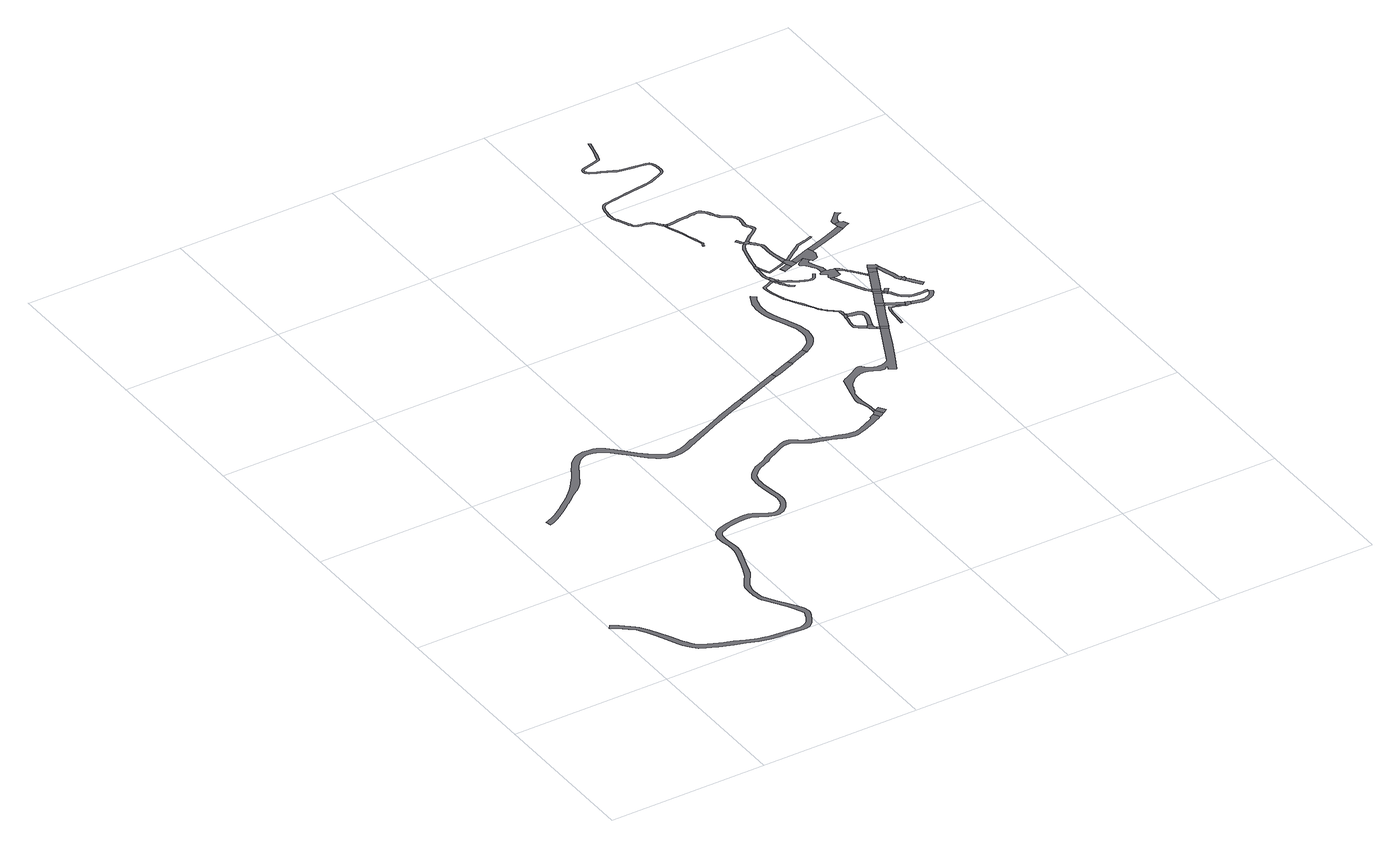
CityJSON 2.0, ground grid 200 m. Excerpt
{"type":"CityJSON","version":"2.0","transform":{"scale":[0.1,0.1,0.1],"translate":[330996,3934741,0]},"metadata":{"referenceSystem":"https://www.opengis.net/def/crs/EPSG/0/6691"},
"CityObjects":{
"road1":{"type":"Road","attributes":{"function":"2","RoadStructureAttribute.sectionType":"1"},"geometry":[{"type":"MultiSurface","lod":"1","boundaries":[[[0,1,2,3,4,5,6,7,8,9,10,11,12,13,14,15,16,17,18,19,20,21,22,23,24,25,26,27,28,29,30,31,32,33,34,35,36,37,38,39,40,41,42,43,44,45,46,47,48,49,50,51,52,53,54,55,56,57,58,59,60,61,62,63,64,65,66,67,68,69,70,71,72,73,74,75,76,77,78,79,80,81,82,83,84,85,86,87,88,89,90,91,92,93,94,95,96,97,98,99,100,101,102,103,104,105,106,107,108,109,110,111,112,113,114,115,116,117,118,119,120,121,122,123,124,125,126,127,128,129,130,131,132,133,134,135,136,137,138,139,140,141,142,143,144,145,146,147,148,149,150,151,152,153,154,155,156,157,158,159,160,161,162,163,164,165,166,167,168,169,170,171,172,173,174,175,176,177,178,179,180,181,182,183,184,185,186,187,188,189,190,191,192,193,194,195,196,197,198,199,200,201,202,203,204,205,206,207,208,209,210,211,212,213,214,215,216,217,218,219,220,221,222,223,224,225,226,227,228,229,230,231,232,233,234,235,236,237,238,239,240,241,242,243,244,245,246,247,248,249,250,251,252,253,254,255,256,257,258,259,260,261,262,263,264,265,266,267,268,269,270,271,272,273,274,275,276,277,278,279,280,281,282,283,284,285,286,287,288,289,290,291,292,293,294,295,296,297,298,299,300,301,302,303,304,305,306,307,308,309,310,311,312,313,314,315,316,317,318,319,320,321]]]}]},
"road2":{"type":"Road","geometry":[{"type":"MultiSurface","lod":"1","boundaries":[[[322,323,324,325,326,327,328,329,330,331,332,333,334,335,336,337,338,339,340,341,342,343,344,345,346,347,348,349,350,351,352,353,354,355,356,357,358,359,360,361,362,363,364,365,366,367,368,369,370,371,372,373,374,375,376,377,378,379,380,381,382,383,384,385,386,387,388,389,390,391,392,393,394,395,396,397,398,399,400,401,402,403,404,405,406,407,408,409,410,411,412,413,414,415,416,417,418,419,420,421,422,423,424,425,426,427,428,429,430,431,432,433,434]]]}]},
"road3":{"type":"Road","attributes":{"RoadStructureAttribute.sectionType":"7"},"geometry":[{"type":"MultiSurface","lod":"1","boundaries":[[[435,436,377,376,437,438]]]}]},
"road4":{"type":"Road","attributes":{"RoadStructureAttribute.sectionType":"1"},"geometry":[{"type":"MultiSurface","lod":"1","boundaries":[[[439,440,441,442,443,444,445,446,447,448,449,435,438]]]}]},
"road5":{"type":"Road","geometry":[{"type":"MultiSurface","lod":"1","boundaries":[[[450,0,321,451,452,453,454]]]}]},
"road6":{"type":"Road","attributes":{"function":"2","RoadStructureAttribute.sectionType":"1"},"geometry":[{"type":"MultiSurface","lod":"1","boundaries":[[[452,455,456,457,458,453]]]}]},
"road7":{"type":"Road","geometry":[{"type":"MultiSurface","lod":"1","boundaries":[[[459,444,443,460,461,462]]]}]},
"road8":{"type":"Road","attributes":{"RoadStructureAttribute.sectionType":"1"},"geometry":[{"type":"MultiSurface","lod":"1","boundaries":[[[463,464,465,466,467,468,469,470,471,472,473,474,475,476,477,478,479,480,481,482,483,484,485,486,487,488,489,490,491,492,493,494,495,496,497,498,499,500,454,453,501,502,503,504,505,506,507,508,509,510,511,512,513,514,515,516,517,518,519,520,521,522,523,524,525,526,527,528,529,530,531,532,533,534,535,536,537,538,539]]]}]},
"road9":{"type":"Road","attributes":{"RoadStructureAttribute.sectionType":"1"},"geometry":[{"type":"MultiSurface","lod":"1","boundaries":[[[540,541,542,543,544,545,546,547,548,549,550,551,552,553,554,555,556,557,558,559,560,561,562,563,564,565,566,567,568,569,570,571,572,573,574,575,576,577,578,579,580,581,582,583,584,585,586,587,588,589,590,591,592,459,462]]]}]},
"road10":{"type":"Road","attributes":{"RoadStructureAttribute.sectionType":"1"},"geometry":[{"type":"MultiSurface","lod":"1","boundaries":[[[593,594,595,596,597,598,599,600,601,602,603,604,605,606,607,608,609,610,611,612,613,614,615,616,617,618,619,620,621,622,623,624,625,626,627,628,629,630,631,632,633,634,635,636,637,638,639,640,641,642,643,644,645,646,647,648,649,650,651,652,653,654,655,656,657,658,659,660,661,662,663,664,665,666,667,668,669,670,671,672,652,673]]]}]},
"road11":{"type":"Road","attributes":{"RoadStructureAttribute.sectionType":"1"},"geometry":[{"type":"MultiSurface","lod":"1","boundaries":[[[674,675,676,677,678,679,680,681,682,683,684,685,686,687,688,689,690,691,692,693,694,695,696,697,698,699,700,701]]]}]},
"road12":{"type":"Road","geometry":[{"type":"MultiSurface","lod":"1","boundaries":[[[622,702,687,686,703,704,705,706,623]]]}]},
"road13":{"type":"Road","geometry":[{"type":"MultiSurface","lod":"1","boundaries":[[[707,708,709,710,711,712,713,714,715,716,717,718,719,720,674,701]]]}]},
"road14":{"type":"Road","attributes":{"RoadStructureAttribute.sectionType":"1"},"geometry":[{"type":"MultiSurface","lod":"1","boundaries":[[[721,722,723,724,725,726,727,728,729,730,731,732,733,734,735,736,737,738,739,740,741,742,743,744]]]}]},
"road15":{"type":"Road","geometry":[{"type":"MultiSurface","lod":"1","boundaries":[[[745,744,743,746,747,748,749,750,751,752]]]}]},
"road16":{"type":"Road","attributes":{"RoadStructureAttribute.sectionType":"1"},"geometry":[{"type":"MultiSurface","lod":"1","boundaries":[[[753,710,709,539]]]}]},
"road17":{"type":"Road","geometry":[{"type":"MultiSurface","lod":"1","boundaries":[[[754,755,756,757,758,759]]]}]},
"road18":{"type":"Road","attributes":{"RoadStructureAttribute.sectionType":"1"},"geometry":[{"type":"MultiSurface","lod":"1","boundaries":[[[760,761,762,763,764,765,766,767,768,769,770,771,772,773,774,706,705,775,776,777,778,779,780,781,782,783,784,785,786,787,788,789,717,716]]]}]},
"road19":{"type":"Road","geometry":[{"type":"MultiSurface","lod":"1","boundaries":[[[538,790,753,539]]]}]},
"road20":{"type":"Road","attributes":{"RoadStructureAttribute.sectionType":"1"},"geometry":[{"type":"MultiSurface","lod":"1","boundaries":[[[791,792,793,794,795,796,797,798,799,800,801,802,803,804,754,805,806,807,808,809,810,811,812,813,814,815,816,817,755,754,759]]]}]},
"road21":{"type":"Road","geometry":[{"type":"MultiSurface","lod":"1","boundaries":[[[652,672,818,819,820,821,822,823,824,825,826,827,828,829,830,831,832,833,834,835,836,837,838,839,840,841,842,843,844,845,846,847,848,849,850,851,852,853,854,855,856,857,858,859,860,861,862,863,864,865,798,797,866,673]]]}]},
"road22":{"type":"Road","attributes":{"RoadStructureAttribute.sectionType":"1"},"geometry":[{"type":"MultiSurface","lod":"1","boundaries":[[[867,868,869,870,871,872,873,874,875,876,877,878,879,880,881,882,883,884,885,757,756,886,887,888,889,890,891,892,893,894,895,896,897,898,899]]]}]},
"road23":{"type":"Road","attributes":{"RoadStructureAttribute.sectionType":"1"},"geometry":[{"type":"MultiSurface","lod":"1","boundaries":[[[900,901,902,903]]]}]},
"road24":{"type":"Road","attributes":{"RoadStructureAttribute.sectionType":"1"},"geometry":[{"type":"MultiSurface","lod":"1","boundaries":[[[904,905,906,907,900,903]]]}]},
"road25":{"type":"Road","geometry":[{"type":"MultiSurface","lod":"1","boundaries":[[[908,909,910,911,912,913,914,915]]]}]},
"road26":{"type":"Road","attributes":{"RoadStructureAttribute.sectionType":"1"},"geometry":[{"type":"MultiSurface","lod":"1","boundaries":[[[916,917,918,919,920,921,922,923,924,925,926,927,928,929,930,931,932,933,934,935,936,937,938,939,940,941,942,943,944,945,946,947,948,949,950,951,952,953,954,955,956,957,958,959,960,961,962,963,749,748,964,965,966,967,968,969,970,971,972,973,974,975,976,977,978,979,980,981,982,983,984,985,986,987,988,989,990,991,992,993,994,995,996,997,998,999,1000,1001,1002,1003,1004,1005,1006,1007,1008,1009,1010,1011,1012,1013,1014,1015]]]}]},
"road27":{"type":"Road","attributes":{"RoadStructureAttribute.sectionType":"1"},"geometry":[{"type":"MultiSurface","lod":"1","boundaries":[[[1016,1017,1018,1019,1020,1021,1022,1023,1024,1025,1026,1027,1028,1029,1030,1031,1032,1033,1034,1035,1036,1037,1038,1039,1040,1041,1042,1043,1044,1045,1046,1047,1048,1049,1050,1051,1052,1053,1054,1055,1056,1057,1058,1059,1060,1061,1062,1063,1064,1065,1066,1067,1068,1069,1070,1071,1072,1073,1074,1075,1076,1077,1078,1079,1080,1081,1082,1083,1084,1085,1086,1087,1088,1089,1090,1091,1092,1093,1094,1095,1096,1097,1098,1099,1100,1101,1102,1103,1104,1105,1106,1107,1108,1109,1110,1111,1112,1113,1114,1115,1116,1117,1118,1119,1120,1121,1122,1123,1124,1125,1126,1127,1128,1129,1130,1131,1132,1133,1134,1135,1136,1137,1138,1139,1140,1141,1142,1143,1144,1145,1146,1147,1148,1149,1150,1151,1152,1153,1154,1155,1156,1157,1158,1159,1160,1161,1162,1163,1164,1165,1166,1167,1168,1169,1170,1171,1172,745,752]]]}]},
"road28":{"type":"Road","geometry":[{"type":"MultiSurface","lod":"1","boundaries":[[[1173,1174,1175,1015,1014,1176,1177,908,915,1178,867,899]]]}]},
"road29":{"type":"Road","attributes":{"function":"2","RoadStructureAttribute.sectionType":"1"},"geometry":[{"type":"MultiSurface","lod":"1","boundaries":[[[1179,1180,1181,1182,753,790,1183,1179,1184,1185,1186,1187,1188,1189,1190,1191,1192]]]}]},
"road30":{"type":"Road","attributes":{"RoadStructureAttribute.sectionType":"1"},"geometry":[{"type":"MultiSurface","lod":"1","boundaries":[[[1174,1193,1194,1195,1196,1197,1198,1199,1200,1201,1202,1203,1204,1205,1206,1207,1208,1209,1210,1211,1212,1213,1214,1215,1216,1217,1218,1219,1220,1221,1222,1223,1175]]]}]},
"road31":{"type":"Road","geometry":[{"type":"MultiSurface","lod":"1","boundaries":[[[1224,1225,1226,1227,1209,1208,811,810,1228,906,905,1229]]]}]},
"road32":{"type":"Road","geometry":[{"type":"MultiSurface","lod":"1","boundaries":[[[1230,1231,1180,1179,1192]]]}]},
"road33":{"type":"Road","attributes":{"RoadStructureAttribute.sectionType":"1"},"geometry":[{"type":"MultiSurface","lod":"1","boundaries":[[[1187,1232,1233,1234,1235,1236,1237,1238,1239,1240,1241,1242,1243,1244,1245,1246,1247,1248,1249,1250,1251,1252,1253,1254,1255,1256]]]}]},
"road34":{"type":"Road","attributes":{"RoadStructureAttribute.sectionType":"1"},"geometry":[{"type":"MultiSurface","lod":"1","boundaries":[[[1257,1258,1259,1260,1261,1262,1263,1264,1265,1266,1267,1268,1269,1270,1271,1272,1273,1274,1275,1276,1277,1278,1279,1280,1281,1282,1283,1284,1285,1286,1287,1288,1289]]]}]},
"road35":{"type":"Road","attributes":{"function":"2","RoadStructureAttribute.sectionType":"7"},"geometry":[{"type":"MultiSurface","lod":"1","boundaries":[[[1290,1291,1231,1230,1292,1293,1294,1295,1296]]]}]},
"road36":{"type":"Road","attributes":{"RoadStructureAttribute.sectionType":"1"},"geometry":[{"type":"MultiSurface","lod":"1","boundaries":[[[1297,1298,1299,1300,1301,1302,1303,1304,1305,1306,1307,1308,1309,1310,1311,1312,1313,1314,1315,1316,1317,1318,1319,1320,1321,1322,1323,1324,1325]]]}]},
"road37":{"type":"Road","geometry":[{"type":"MultiSurface","lod":"1","boundaries":[[[1275,1326,1327,1328,1329,1330,1331,1332,1333,1334,1335,1336,1337,1338,1339,1340,1341,1342,1343,1344,1345,1346,1309,1308,1347,1348,1349,1350,1351,1352,1353,1354,1355,1356,1357,1358,1359,1360,1361,1362,1276]]]}]},
"road38":{"type":"Road","geometry":[{"type":"MultiSurface","lod":"1","boundaries":[[[1363,1364,1365,1289,1288,1366,1367,1368,1369,1370,1371,1372,1373,1374,1375,1376,1377,1378,1379,1380,1381,1382,1383,1384,1385,1224,1229]]]}]},
"road39":{"type":"Road","geometry":[{"type":"MultiSurface","lod":"1","boundaries":[[[1295,1386,1387,1388,1296]]]}]},
"road40":{"type":"Road","geometry":[{"type":"MultiSurface","lod":"1","boundaries":[[[1389,1388,1387,1390]]]}]},
"road41":{"type":"Road","attributes":{"RoadStructureAttribute.sectionType":"1"},"geometry":[{"type":"MultiSurface","lod":"1","boundaries":[[[1391,1325,1324,1389,1390]]]}]},
"road42":{"type":"Road","attributes":{"RoadStructureAttribute.sectionType":"1"},"geometry":[{"type":"MultiSurface","lod":"1","boundaries":[[[1386,1295,1392,1393]]]}]},
"road43":{"type":"Road","geometry":[{"type":"MultiSurface","lod":"1","boundaries":[[[1256,1394,1395,1396,1397,1398,1399,1188,1187]]]}]},
"road44":{"type":"Road","geometry":[{"type":"MultiSurface","lod":"1","boundaries":[[[1392,1400,1401,1402,1403,1393]]]}]},
"road45":{"type":"Road","attributes":{"RoadStructureAttribute.sectionType":"1"},"geometry":[{"type":"MultiSurface","lod":"1","boundaries":[[[1226,1404,1405,1406,1407,1408,1409,1410,1411,1412,1413,1414,1415,1416,1417,1418,1419,1420,1421,1422,1423,1424,1425,1426,1427,1428,1429,1227]]]}]},
"road46":{"type":"Road","geometry":[{"type":"MultiSurface","lod":"1","boundaries":[[[1430,1431,1393,1403]]]}]},
"road47":{"type":"Road","attributes":{"RoadStructureAttribute.sectionType":"1"},"geometry":[{"type":"MultiSurface","lod":"1","boundaries":[[[1356,1432,1433,1434,1435,1436,1437,1438,1439,1440,1441,1442,1443,1444,1445,1446,1447,1448,1449,1450,1451,1452,1453,1454,1455,1456,1457,1458,1459,1357]]]}]},
"road48":{"type":"Road","attributes":{"function":"2","RoadStructureAttribute.sectionType":"7"},"geometry":[{"type":"MultiSurface","lod":"1","boundaries":[[[1460,1461,1325,1391,1462,1463,1464,1465]]]}]},
"road49":{"type":"Road","attributes":{"RoadStructureAttribute.sectionType":"1"},"geometry":[{"type":"MultiSurface","lod":"1","boundaries":[[[1401,1466,1467,1468,1469,1470,1471,1472,1473,1474,1475,1476,1477,1478,1479,1480,1481,1482,1483,1484,1485,1486,1487,1397,1396,1488,1489,1490,1491,1492,1482,1493,1494,1495,1496,1497,1498,1499,1500,1501,1502,1503,1504,1505,1506,1507,1508,1509,1510,1402]]]}]},
"road50":{"type":"Road","attributes":{"RoadStructureAttribute.sectionType":"1"},"geometry":[{"type":"MultiSurface","lod":"1","boundaries":[[[1511,1512,1513,1460,1465,1514,1515,1516,1517,1518,1519,1520,1521,1522,1523,1524,1525,1526,1515]]]}]},
"road51":{"type":"Road","geometry":[{"type":"MultiSurface","lod":"1","boundaries":[[[1526,1527,1528,1529,1511,1515]]]}]},
"road52":{"type":"Road","geometry":[{"type":"MultiSurface","lod":"1","boundaries":[[[1520,1530,1531,1532,1533,1521]]]}]},
"road53":{"type":"Road","attributes":{"RoadStructureAttribute.sectionType":"1"},"geometry":[{"type":"MultiSurface","lod":"1","boundaries":[[[1534,1535,1381,1380,1536,1537,1538,1539]]]}]},
"road54":{"type":"Road","attributes":{"RoadStructureAttribute.sectionType":"1"},"geometry":[{"type":"MultiSurface","lod":"1","boundaries":[[[1540,1541,1542,1543,1544,1545,1546,1532,1531]]]}]},
"road55":{"type":"Road","geometry":[{"type":"MultiSurface","lod":"1","boundaries":[[[1547,1548,1549,1550,1539,1538,1551,1552,1553]]]}]},
"road56":{"type":"Road","attributes":{"RoadStructureAttribute.sectionType":"1"},"geometry":[{"type":"MultiSurface","lod":"1","boundaries":[[[1554,1555,1556,1549,1548,1557,1558,1559,1560,1561,1562,1563]]]}]}
},
"vertices":[
[4722,3127,0],[4658,3092,0],[4657,3079,0],[4655,3072,0],[4649,3068,0],[4640,3061,0],[4555,3023,0],[4453,2974,0],[4432,2963,0],[4416,2960,0],[4398,2957,0],[4378,2955,0],[4353,2955,0],[4293,2959,0],[4262,2962,0],[4247,2966,0],[4223,2975,0],[4178,2992,0],[4149,3002,0],[4102,3016,0],[4044,3037,0],[3895,3086,0],[3777,3129,0],[3743,3155,0],[3705,3185,0],[3687,3196,0],[3663,3208,0],[3641,3214,0],[3621,3216,0],[3600,3213,0],[3540,3192,0],[3469,3159,0],[3440,3147,0],[3438,3146,0],[3375,3118,0],[3296,3083,0],[3262,3063,0],[3215,3029,0],[3196,3018,0],[3178,3011,0],[3142,2996,0],[3099,2982,0],[3067,2964,0],[3035,2941,0],[3006,2919,0],[2980,2894,0],[2955,2866,0],[2941,2848,0],[2929,2826,0],[2921,2808,0],[2913,2777,0],[2907,2752,0],[2903,2727,0],[2901,2708,0],[2901,2685,0],[2900,2660,0],[2901,2638,0],[2912,2546,0],[2931,2399,0],[2937,2359,0],[2939,2340,0],[2940,2321,0],[2939,2304,0],[2938,2284,0],[2933,2263,0],[2927,2239,0],[2919,2221,0],[2901,2190,0],[2882,2166,0],[2866,2149,0],[2835,2124,0],[2808,2111,0],[2778,2106,0],[2760,2107,0],[2706,2125,0],[2627,2167,0],[2607,2178,0],[2551,2211,0],[2502,2229,0],[2442,2235,0],[2329,2227,0],[2206,2208,0],[2091,2170,0],[2060,2157,0],[2024,2134,0],[1985,2086,0],[1972,2059,0],[1959,2011,0],[1966,1921,0],[1983,1833,0],[1985,1815,0],[1990,1774,0],[1984,1705,0],[1965,1627,0],[1922,1496,0],[1901,1434,0],[1880,1379,0],[1870,1357,0],[1855,1323,0],[1845,1295,0],[1812,1228,0],[1773,1170,0],[1717,1086,0],[1696,1038,0],[1692,979,0],[1692,932,0],[1693,895,0],[1693,864,0],[1699,831,0],[1708,783,0],[1725,737,0],[1754,692,0],[1804,614,0],[1880,495,0],[1904,458,0],[1927,406,0],[1966,325,0],[1987,271,0],[1979,243,0],[1973,227,0],[1951,181,0],[1920,124,0],[1905,108,0],[1881,90,0],[1865,80,0],[1853,73,0],[1826,62,0],[1806,58,0],[1676,67,0],[1592,75,0],[1505,81,0],[1420,91,0],[1375,99,0],[1364,102,0],[1284,124,0],[1205,152,0],[1198,155,0],[1157,170,0],[1028,223,0],[888,275,0],[882,277,0],[875,279,0],[752,330,0],[672,377,0],[630,417,0],[599,459,0],[578,488,0],[562,515,0],[551,534,0],[481,681,0],[417,806,0],[360,913,0],[319,976,0],[290,1018,0],[258,1049,0],[255,1053,0],[218,1085,0],[118,1166,0],[39,1222,0],[35,1224,0],[1,1176,0],[70,1130,0],[172,1048,0],[206,1017,0],[240,984,0],[264,948,0],[302,887,0],[354,783,0],[416,658,0],[484,510,0],[508,460,0],[535,413,0],[576,366,0],[624,317,0],[699,277,0],[813,223,0],[826,217,0],[995,157,0],[1123,118,0],[1126,117,0],[1263,72,0],[1349,46,0],[1408,32,0],[1496,24,0],[1589,19,0],[1673,10,0],[1807,2,0],[1855,4,0],[1879,9,0],[1892,16,0],[1913,29,0],[1936,47,0],[1951,65,0],[1976,102,0],[1988,121,0],[2021,180,0],[2045,230,0],[2051,248,0],[2054,283,0],[2039,352,0],[1988,435,0],[1988,436,0],[1955,485,0],[1930,521,0],[1842,647,0],[1833,661,0],[1833,662,0],[1788,737,0],[1761,793,0],[1748,865,0],[1748,866,0],[1742,932,0],[1745,975,0],[1767,1026,0],[1775,1059,0],[1822,1135,0],[1865,1192,0],[1900,1250,0],[1918,1292,0],[1929,1327,0],[1936,1357,0],[1959,1418,0],[2001,1536,0],[2047,1672,0],[2051,1754,0],[2049,1780,0],[2044,1841,0],[2034,1910,0],[2031,1977,0],[2035,2016,0],[2045,2046,0],[2062,2072,0],[2086,2089,0],[2115,2102,0],[2153,2118,0],[2189,2131,0],[2210,2138,0],[2333,2160,0],[2436,2166,0],[2498,2158,0],[2575,2123,0],[2626,2096,0],[2673,2072,0],[2740,2047,0],[2762,2043,0],[2801,2043,0],[2845,2056,0],[2861,2064,0],[2881,2078,0],[2928,2127,0],[2950,2156,0],[2973,2194,0],[2984,2220,0],[2992,2250,0],[2997,2275,0],[2999,2300,0],[3000,2321,0],[2999,2345,0],[2996,2368,0],[2990,2407,0],[2971,2553,0],[2961,2643,0],[2960,2661,0],[2961,2684,0],[2961,2705,0],[2963,2720,0],[2966,2741,0],[2971,2762,0],[2978,2788,0],[2983,2801,0],[2991,2815,0],[3001,2827,0],[3023,2852,0],[3045,2874,0],[3071,2893,0],[3099,2913,0],[3123,2927,0],[3162,2940,0],[3200,2956,0],[3222,2964,0],[3248,2978,0],[3295,3013,0],[3324,3030,0],[3399,3063,0],[3432,3082,0],[3507,3121,0],[3544,3136,0],[3567,3143,0],[3590,3145,0],[3621,3146,0],[3641,3143,0],[3662,3137,0],[3682,3128,0],[3703,3117,0],[3726,3102,0],[3760,3077,0],[3788,3056,0],[3816,3039,0],[3845,3026,0],[3878,3015,0],[3932,3000,0],[3982,2987,0],[4034,2971,0],[4069,2960,0],[4094,2952,0],[4128,2940,0],[4185,2916,0],[4225,2901,0],[4257,2890,0],[4279,2885,0],[4302,2882,0],[4325,2882,0],[4363,2884,0],[4401,2892,0],[4442,2905,0],[4485,2921,0],[4535,2939,0],[4582,2958,0],[4633,2981,0],[4684,3006,0],[4727,3029,0],[4763,3048,0],
[545,3232,0],[603,3252,0],[662,3285,0],[720,3318,0],[787,3362,0],[862,3418,0],[920,3464,0],[938,3479,0],[1004,3531,0],[1067,3582,0],[1136,3631,0],[1144,3636,0],[1170,3654,0],[1205,3689,0],[1247,3736,0],[1282,3786,0],[1321,3854,0],[1369,3938,0],[1401,3990,0],[1430,4034,0],[1468,4078,0],[1495,4106,0],[1533,4136,0],[1568,4155,0],[1602,4164,0],[1641,4165,0],[1695,4160,0],[1732,4149,0],[1773,4131,0],[1832,4087,0],[1896,4027,0],[1955,3965,0],[2027,3896,0],[2104,3815,0],[2160,3755,0],[2227,3694,0],[2277,3663,0],[2350,3635,0],[2423,3621,0],[2459,3618,0],[2536,3626,0],[2584,3641,0],[2640,3663,0],[2645,3665,0],[2690,3689,0],[2700,3694,0],[2760,3719,0],[2864,3768,0],[2987,3825,0],[3114,3881,0],[3255,3942,0],[3419,4011,0],[3562,4067,0],[3653,4107,0],[3662,4110,0],[3639,4170,0],[3539,4132,0],[3391,4072,0],[3364,4060,0],[3265,4017,0],[3229,4001,0],[3088,3940,0],[2960,3884,0],[2915,3864,0],[2817,3820,0],[2796,3813,0],[2772,3806,0],[2743,3796,0],[2685,3768,0],[2646,3750,0],[2621,3739,0],[2566,3719,0],[2532,3711,0],[2484,3703,0],[2443,3697,0],[2390,3701,0],[2352,3711,0],[2313,3733,0],[2269,3761,0],[2197,3823,0],[2110,3906,0],[2010,4012,0],[1926,4097,0],[1858,4164,0],[1817,4194,0],[1777,4215,0],[1738,4227,0],[1705,4235,0],[1661,4240,0],[1614,4239,0],[1558,4228,0],[1521,4219,0],[1489,4203,0],[1458,4185,0],[1424,4157,0],[1397,4129,0],[1361,4077,0],[1317,4012,0],[1275,3944,0],[1233,3879,0],[1176,3802,0],[1125,3740,0],[1078,3686,0],[992,3605,0],[964,3582,0],[898,3530,0],[823,3470,0],[817,3465,0],[749,3416,0],[686,3373,0],[630,3342,0],[576,3319,0],[527,3299,0],
[4193,4393,0],[3650,4174,0],[3670,4114,0],[4217,4332,0],
[4278,4348,0],[4367,4385,0],[4387,4394,0],[4501,4441,0],[4507,4444,0],[4479,4505,0],[4459,4497,0],[4361,4458,0],[4334,4447,0],[4276,4423,0],[4254,4414,0],
[4750,3148,0],[4777,3055,0],[4833,3089,0],[4779,3177,0],[4750,3178,0],
[4834,3090,0],[4881,3119,0],[4892,3128,0],[4841,3208,0],
[4737,4614,0],[4711,4531,0],[4758,4551,0],[4765,4554,0],
[5675,4468,0],[5569,4248,0],[5419,3945,0],[5411,3929,0],[5408,3927,0],[5400,3921,0],[5380,3909,0],[5361,3902,0],[5324,3894,0],[5282,3894,0],[5250,3895,0],[5228,3899,0],[5208,3907,0],[5173,3930,0],[5136,3964,0],[5109,3986,0],[5094,3996,0],[5077,4001,0],[5062,3999,0],[5028,3980,0],[4946,3935,0],[4875,3894,0],[4822,3868,0],[4807,3863,0],[4800,3858,0],[4795,3850,0],[4792,3833,0],[4773,3766,0],[4739,3627,0],[4718,3540,0],[4710,3508,0],[4701,3453,0],[4700,3433,0],[4702,3407,0],[4712,3381,0],[4737,3323,0],[4749,3286,0],[4751,3267,0],[4777,3270,0],[4767,3346,0],[4761,3428,0],[4761,3506,0],[4762,3537,0],[4763,3547,0],[4764,3562,0],[4769,3579,0],[4781,3602,0],[4793,3625,0],[4809,3664,0],[4819,3687,0],[4825,3711,0],[4837,3734,0],[4853,3755,0],[4880,3781,0],[4922,3821,0],[4974,3850,0],[5023,3867,0],[5075,3873,0],[5125,3865,0],[5174,3841,0],[5211,3829,0],[5255,3810,0],[5291,3805,0],[5301,3804,0],[5310,3804,0],[5320,3809,0],[5329,3822,0],[5341,3829,0],[5354,3834,0],[5363,3832,0],[5338,3783,0],[5420,3736,0],[5507,3908,0],[5657,4204,0],[5720,4336,0],[5780,4460,0],[5692,4502,0],
[4797,4571,0],[4844,4602,0],[4891,4642,0],[4932,4692,0],[4942,4708,0],[4963,4742,0],[4976,4781,0],[4986,4837,0],[4993,4884,0],[4993,4903,0],[4994,4917,0],[4985,4959,0],[4971,5017,0],[4936,5112,0],[4912,5170,0],[4904,5187,0],[4857,5300,0],[4827,5386,0],[4808,5463,0],[4805,5493,0],[4806,5506,0],[4806,5532,0],[4811,5590,0],[4823,5656,0],[4848,5717,0],[4872,5757,0],[4872,5758,0],[4816,5802,0],[4813,5799,0],[4770,5717,0],[4747,5656,0],[4739,5616,0],[4735,5575,0],[4733,5558,0],[4735,5505,0],[4739,5453,0],[4753,5383,0],[4767,5339,0],[4783,5294,0],[4812,5225,0],[4847,5143,0],[4870,5087,0],[4905,4989,0],[4914,4922,0],[4916,4906,0],[4918,4886,0],[4915,4846,0],[4905,4806,0],[4889,4764,0],[4872,4729,0],[4843,4691,0],[4800,4657,0],[4763,4628,0],
[5109,5908,0],[5061,5886,0],[5042,5877,0],[5030,5872,0],[5028,5869,0],[5026,5864,0],[5026,5857,0],[5026,5847,0],[5029,5808,0],[5030,5807,0],[5033,5786,0],[5046,5717,0],[5076,5621,0],[5098,5557,0],[5111,5535,0],[5135,5495,0],[5172,5429,0],[5219,5355,0],[5258,5289,0],[5297,5229,0],[5317,5187,0],[5336,5160,0],[5351,5145,0],[5386,5109,0],[5439,5063,0],[5480,5017,0],[5480,4998,0],[5485,4973,0],[5484,4952,0],[5484,4945,0],[5514,4945,0],[5516,4975,0],[5516,4992,0],[5514,5011,0],[5509,5026,0],[5500,5036,0],[5448,5077,0],[5394,5127,0],[5355,5163,0],[5345,5177,0],[5326,5204,0],[5304,5239,0],[5271,5298,0],[5229,5373,0],[5187,5442,0],[5147,5505,0],[5122,5549,0],[5111,5574,0],[5110,5578,0],[5093,5626,0],[5091,5631,0],[5063,5726,0],[5056,5771,0],[5051,5808,0],[5048,5837,0],[5049,5844,0],[5050,5847,0],[5058,5852,0],[5122,5879,0],[5186,5908,0],[5197,5878,0],[5213,5848,0],[5219,5836,0],[5224,5828,0],[5240,5803,0],[5242,5800,0],[5257,5780,0],[5265,5770,0],[5273,5757,0],[5281,5745,0],[5306,5722,0],[5337,5703,0],[5352,5719,0],[5324,5739,0],[5298,5758,0],[5274,5794,0],[5263,5817,0],[5243,5846,0],[5221,5883,0],[5209,5916,0],[5174,5939,0],
[5596,4624,0],[5523,4673,0],[5491,4697,0],[5483,4706,0],[5477,4713,0],[5474,4717,0],[5472,4721,0],[5472,4723,0],[5477,4756,0],[5483,4788,0],[5488,4815,0],[5494,4843,0],[5503,4881,0],[5478,4884,0],[5474,4862,0],[5468,4819,0],[5463,4792,0],[5457,4759,0],[5450,4709,0],[5449,4700,0],[5450,4693,0],[5451,4689,0],[5452,4685,0],[5457,4678,0],[5463,4671,0],[5474,4662,0],[5500,4640,0],[5568,4588,0],
[5485,4930,0],[5504,4883,0],[5506,4885,0],[5514,4887,0],[5526,4942,0],
[5592,4569,0],[5644,4529,0],[5657,4521,0],[5670,4554,0],[5662,4561,0],[5656,4571,0],[5654,4583,0],[5653,4593,0],[5656,4603,0],[5659,4613,0],[5612,4628,0],[5610,4626,0],[5605,4624,0],[5601,4623,0],
[4771,7408,0],[4807,7323,0],[4844,7223,0],[4863,7155,0],[4891,7073,0],[4915,6996,0],[4922,6963,0],[4921,6957,0],[4910,6934,0],[4905,6914,0],[4905,6907,0],[4920,6907,0],[4920,6912,0],[4925,6929,0],[4936,6953,0],[4937,6964,0],[4930,6999,0],[4905,7078,0],[4877,7160,0],[4859,7227,0],[4821,7329,0],[4785,7413,0],[4770,7469,0],[4755,7465,0],
[4750,7483,0],[4774,7466,0],[4777,7464,0],[4791,7460,0],[4796,7493,0],[4789,7493,0],[4777,7494,0],[4766,7503,0],
[5708,4536,0],
[5179,6216,0],[5198,6223,0],[5184,6263,0],[5158,6269,0],[5152,6242,0],[5150,6219,0],
[5660,4619,0],[5689,4694,0],[5708,4748,0],[5718,4784,0],[5721,4805,0],[5721,4810,0],[5722,4826,0],[5720,4845,0],[5717,4862,0],[5712,4874,0],[5706,4885,0],[5696,4894,0],[5676,4905,0],[5658,4913,0],[5564,4934,0],[5524,4886,0],[5567,4877,0],[5641,4861,0],[5651,4856,0],[5661,4850,0],[5669,4842,0],[5674,4832,0],[5676,4821,0],[5676,4809,0],[5674,4796,0],[5674,4793,0],[5665,4761,0],[5647,4711,0],[5617,4639,0],[5613,4631,0],
[5796,4494,0],
[5146,6173,0],[5143,6125,0],[5141,6099,0],[5142,6053,0],[5143,6036,0],[5154,5994,0],[5161,5973,0],[5198,5986,0],[5190,6001,0],[5185,6011,0],[5176,6030,0],[5173,6040,0],[5171,6099,0],[5176,6171,0],[5226,6102,0],[5239,6080,0],[5252,6077,0],[5337,6095,0],[5391,6114,0],[5487,6148,0],[5483,6168,0],[5387,6134,0],[5332,6114,0],[5252,6097,0],[5244,6111,0],[5242,6113,0],[5203,6210,0],
[5206,5925,0],[5203,5935,0],[5227,5887,0],[5235,5875,0],[5242,5865,0],[5248,5859,0],[5258,5851,0],[5297,5832,0],[5320,5820,0],[5355,5798,0],[5388,5774,0],[5432,5750,0],[5466,5733,0],[5475,5729,0],[5488,5724,0],[5520,5714,0],[5550,5708,0],[5575,5707,0],[5591,5708,0],[5605,5715,0],[5617,5723,0],[5632,5744,0],[5657,5786,0],[5635,5799,0],[5611,5758,0],[5599,5742,0],[5592,5737,0],[5584,5733,0],[5575,5732,0],[5554,5733,0],[5526,5738,0],[5497,5747,0],[5477,5756,0],[5469,5760,0],[5444,5772,0],[5402,5795,0],[5369,5819,0],[5333,5842,0],[5309,5854,0],[5272,5873,0],[5264,5878,0],[5261,5882,0],[5255,5889,0],[5250,5897,0],[5249,5902,0],[5247,5908,0],[5226,5940,0],[5220,5949,0],[5170,5948,0],
[5304,6700,0],[5290,6691,0],[5284,6686,0],[5279,6682,0],[5264,6663,0],[5246,6628,0],[5236,6605,0],[5232,6590,0],[5217,6533,0],[5211,6508,0],[5197,6457,0],[5185,6404,0],[5184,6398,0],[5177,6360,0],[5175,6349,0],[5175,6344,0],[5176,6333,0],[5172,6318,0],[5162,6288,0],[5185,6273,0],[5193,6306,0],[5197,6328,0],[5204,6356,0],[5213,6392,0],[5214,6396,0],[5220,6423,0],[5226,6449,0],[5248,6530,0],[5264,6595,0],[5273,6615,0],[5290,6647,0],[5300,6662,0],[5327,6685,0],
[5383,6075,0],[5381,6074,0],[5403,6008,0],[5407,6009,0],
[5413,6012,0],[5515,6049,0],[5491,6115,0],[5398,6081,0],
[5329,6731,0],[5303,6756,0],[5276,6806,0],[5265,6801,0],[5252,6795,0],[5273,6749,0],[5278,6738,0],[5306,6711,0],
[5412,6751,0],[5456,6785,0],[5490,6808,0],[5529,6834,0],[5557,6862,0],[5574,6880,0],[5583,6896,0],[5585,6911,0],[5581,6930,0],[5564,6963,0],[5545,6989,0],[5536,7004,0],[5534,7010,0],[5534,7019,0],[5535,7036,0],[5540,7071,0],[5546,7098,0],[5549,7131,0],[5545,7156,0],[5535,7186,0],[5519,7213,0],[5494,7241,0],[5464,7263,0],[5430,7282,0],[5407,7300,0],[5382,7321,0],[5376,7328,0],[5368,7341,0],[5347,7375,0],[5335,7401,0],[5322,7428,0],[5308,7453,0],[5286,7483,0],[5258,7503,0],[5233,7519,0],[5219,7523,0],[5208,7523,0],[5177,7522,0],[5148,7520,0],[5144,7519,0],[5123,7519,0],[5087,7514,0],[5053,7512,0],[5008,7509,0],[4947,7504,0],[4912,7499,0],[4849,7492,0],[4815,7492,0],[4814,7459,0],[4851,7459,0],[4916,7466,0],[4951,7471,0],[5010,7476,0],[5055,7479,0],[5091,7481,0],[5125,7486,0],[5146,7486,0],[5153,7487,0],[5179,7490,0],[5208,7490,0],[5214,7490,0],[5220,7489,0],[5240,7476,0],[5262,7459,0],[5280,7435,0],[5289,7418,0],[5305,7387,0],[5318,7359,0],[5339,7325,0],[5350,7307,0],[5354,7302,0],[5360,7297,0],[5363,7295,0],[5386,7275,0],[5412,7255,0],[5446,7235,0],[5472,7216,0],[5492,7194,0],[5505,7172,0],[5513,7149,0],[5516,7130,0],[5513,7102,0],[5508,7077,0],[5502,7039,0],[5501,7018,0],[5502,7003,0],[5506,6990,0],[5518,6971,0],[5536,6946,0],[5550,6919,0],[5551,6910,0],[5551,6905,0],[5546,6893,0],[5536,6882,0],[5510,6861,0],[5472,6835,0],[5436,6812,0],[5390,6776,0],[5351,6737,0],[5382,6719,0],
[4758,7509,0],[4739,7534,0],[4718,7563,0],[4699,7590,0],[4687,7605,0],[4669,7616,0],[4644,7625,0],[4619,7633,0],[4582,7638,0],[4551,7642,0],[4521,7649,0],[4500,7657,0],[4489,7664,0],[4482,7673,0],[4470,7687,0],[4456,7713,0],[4445,7737,0],[4425,7785,0],[4409,7819,0],[4389,7861,0],[4377,7891,0],[4368,7918,0],[4364,7937,0],[4361,7972,0],[4362,7997,0],[4371,8040,0],[4376,8076,0],[4383,8106,0],[4389,8122,0],[4400,8143,0],[4411,8156,0],[4432,8173,0],[4448,8179,0],[4511,8190,0],[4579,8199,0],[4671,8214,0],[4755,8227,0],[4826,8232,0],[4902,8244,0],[4980,8255,0],[5028,8261,0],[5049,8264,0],[5111,8279,0],[5179,8307,0],[5239,8333,0],[5290,8354,0],[5312,8377,0],[5323,8397,0],[5329,8413,0],[5332,8429,0],[5327,8500,0],[5314,8551,0],[5299,8583,0],[5292,8593,0],[5278,8604,0],[5238,8618,0],[5176,8631,0],[5095,8641,0],[4962,8665,0],[4900,8677,0],[4861,8697,0],[4805,8725,0],[4734,8755,0],[4699,8770,0],[4617,8807,0],[4595,8832,0],[4587,8847,0],[4591,8866,0],[4594,8877,0],[4599,8881,0],[4610,8884,0],[4710,8911,0],[4813,8938,0],[4840,8951,0],[4850,8963,0],[4881,9055,0],[4892,9097,0],[4936,9274,0],[4912,9281,0],[4882,9159,0],[4857,9062,0],[4828,8976,0],[4824,8971,0],[4805,8961,0],[4701,8934,0],[4604,8909,0],[4586,8903,0],[4573,8890,0],[4566,8872,0],[4561,8844,0],[4573,8818,0],[4607,8785,0],[4686,8749,0],[4724,8732,0],[4795,8702,0],[4849,8675,0],[4891,8653,0],[4966,8639,0],[5091,8616,0],[5171,8606,0],[5231,8594,0],[5266,8582,0],[5273,8576,0],[5277,8570,0],[5291,8542,0],[5302,8496,0],[5307,8430,0],[5305,8420,0],[5300,8408,0],[5292,8392,0],[5276,8375,0],[5229,8356,0],[5169,8330,0],[5104,8303,0],[5045,8288,0],[5024,8286,0],[4975,8279,0],[4898,8269,0],[4823,8257,0],[4800,8255,0],[4752,8251,0],[4667,8239,0],[4575,8224,0],[4507,8214,0],[4441,8203,0],[4420,8195,0],[4393,8174,0],[4380,8157,0],[4366,8132,0],[4359,8113,0],[4352,8081,0],[4346,8045,0],[4337,8000,0],[4336,7971,0],[4340,7934,0],[4344,7912,0],[4353,7882,0],[4366,7850,0],[4387,7808,0],[4402,7775,0],[4422,7727,0],[4434,7702,0],[4449,7672,0],[4463,7656,0],[4473,7645,0],[4488,7635,0],[4514,7625,0],[4547,7617,0],[4579,7614,0],[4613,7608,0],[4636,7602,0],[4658,7594,0],[4670,7586,0],[4679,7575,0],[4698,7548,0],[4719,7519,0],[4740,7491,0],
[5335,6687,0],[5344,6685,0],[5384,6697,0],[5340,6731,0],[5336,6730,0],[5306,6706,0],
[5969,4856,0],[5884,4899,0],[5859,4850,0],[5808,4748,0],[5896,4705,0],[5983,4846,0],[6089,4788,0],[6105,4781,0],[6174,4746,0],[6196,4791,0],[6114,4832,0],[6112,4833,0],[6010,4888,0],[6005,4892,0],
[5370,6662,0],[5398,6632,0],[5425,6599,0],[5444,6575,0],[5449,6562,0],[5451,6549,0],[5447,6477,0],[5448,6436,0],[5451,6408,0],[5452,6395,0],[5455,6357,0],[5457,6331,0],[5457,6323,0],[5458,6310,0],[5470,6246,0],[5481,6183,0],[5531,6191,0],[5513,6249,0],[5502,6305,0],[5502,6307,0],[5495,6337,0],[5487,6398,0],[5485,6421,0],[5483,6438,0],[5482,6477,0],[5486,6549,0],[5484,6571,0],[5474,6593,0],[5452,6621,0],[5424,6655,0],[5395,6688,0],
[5577,6147,0],[5567,6153,0],[5556,6165,0],[5534,6187,0],[5488,6145,0],[5602,6081,0],
[5992,4902,0],[5906,4945,0],
[6129,4762,0],[6103,4772,0],[6080,4781,0],[6041,4792,0],[5999,4803,0],[5992,4795,0],[5979,4778,0],[5968,4732,0],[5961,4666,0],[5955,4596,0],[5950,4531,0],[5946,4469,0],[5965,4468,0],[5970,4529,0],[5975,4594,0],[5981,4664,0],[5988,4728,0],[5996,4754,0],[6008,4769,0],[6021,4773,0],[6037,4772,0],[6074,4762,0],[6100,4751,0],[6122,4743,0],[6167,4727,0],
[5660,6083,0],[5627,6062,0],[5614,6051,0],[5607,6045,0],[5605,6040,0],[5603,6033,0],[5604,6028,0],[5604,6024,0],[5607,6021,0],[5614,6017,0],[5620,6012,0],[5638,5994,0],[5676,5952,0],[5704,5915,0],[5730,5867,0],[5734,5851,0],[5740,5817,0],[5738,5788,0],[5737,5782,0],[5801,5788,0],[5801,5795,0],[5800,5811,0],[5799,5838,0],[5795,5849,0],[5776,5889,0],[5753,5940,0],[5731,5986,0],[5719,6012,0],[5718,6020,0],[5718,6024,0],[5719,6026,0],[5755,6050,0],[5712,6117,0],
[5969,5072,0],[5914,4960,0],[6000,4919,0],[6004,4927,0],[6043,5007,0],[6077,5078,0],[5992,5119,0],
[6002,5213,0],[5979,5238,0],[5962,5268,0],[5961,5268,0],[5931,5322,0],[5899,5385,0],[5857,5473,0],[5837,5517,0],[5820,5552,0],[5800,5603,0],[5795,5616,0],[5793,5621,0],[5759,5630,0],[5758,5628,0],[5757,5625,0],[5757,5623,0],[5756,5619,0],[5756,5613,0],[5761,5594,0],[5792,5540,0],[5829,5460,0],[5871,5371,0],[5904,5307,0],[5914,5290,0],[5935,5253,0],[5954,5220,0],[5979,5192,0],[6002,5167,0],[6025,5188,0],
[5733,5779,0],[5722,5774,0],[5714,5770,0],[5707,5759,0],[5706,5751,0],[5706,5748,0],[5706,5746,0],[5709,5743,0],[5768,5710,0],[5771,5705,0],[5773,5702,0],[5772,5697,0],[5754,5665,0],[5750,5658,0],[5750,5654,0],[5752,5652,0],[5756,5649,0],[5759,5648,0],[5762,5644,0],[5762,5640,0],[5760,5634,0],[5834,5623,0],[5878,5626,0],[5885,5627,0],[5888,5629,0],[5891,5631,0],[5892,5636,0],[5892,5643,0],[5892,5726,0],[5892,5727,0],[5893,5726,0],[5899,5758,0],[5886,5761,0],[5846,5768,0],[5814,5773,0],[5802,5775,0],[5802,5777,0],
[5613,6085,0],[5679,6109,0],[5726,6126,0],[5757,6049,0],[5760,6047,0],[5778,6021,0],[5781,6020,0],[5785,6020,0],[5831,6037,0],[5844,6042,0],[5849,6046,0],[5855,6054,0],[5870,6095,0],[5881,6128,0],[5882,6136,0],[5882,6143,0],[5877,6173,0],[5876,6179,0],[5854,6246,0],[5813,6232,0],[5763,6214,0],[5702,6192,0],[5589,6151,0],
[6101,5105,0],[6093,5111,0],[6008,5153,0],
[6011,5158,0],[6096,5116,0],
[6111,5146,0],
[6097,5064,0],[6116,5091,0],
[6185,4722,0],[6213,4722,0],[6243,4723,0],[6256,4771,0],[6229,4779,0],[6210,4784,0],
[6099,5062,0],[6127,5037,0],[6147,5060,0],[6148,5061,0],
[5570,6176,0],[5627,6220,0],[5667,6248,0],[5718,6283,0],[5728,6290,0],[5786,6338,0],[5799,6347,0],[5813,6354,0],[5827,6359,0],[5873,6370,0],[5913,6378,0],[5938,6385,0],[5990,6404,0],[6018,6416,0],[6009,6439,0],[5981,6428,0],[5930,6409,0],[5907,6402,0],[5868,6395,0],[5820,6383,0],[5803,6377,0],[5792,6372,0],[5777,6362,0],[5648,6273,0],[5631,6261,0],[5608,6245,0],
[6191,5106,0],[6157,5136,0],
[5913,5710,0],[5935,5694,0],[5952,5676,0],[5974,5655,0],[5990,5639,0],[6005,5620,0],[6018,5605,0],[6033,5583,0],[6042,5573,0],[6055,5555,0],[6084,5515,0],[6107,5486,0],[6132,5447,0],[6144,5472,0],[6111,5522,0],[6083,5562,0],[6075,5573,0],[6058,5594,0],[6056,5596,0],[6028,5630,0],[5998,5667,0],[5995,5670,0],[5963,5706,0],[5939,5732,0],[5927,5744,0],[5922,5748,0],[5915,5753,0],[5907,5756,0],
[6176,5497,0],[6046,5231,0],[6131,5188,0],[6133,5192,0],[6261,5453,0],[6265,5463,0],
[6132,5033,0],[6151,5015,0],[6158,5003,0],[6176,4975,0],[6178,4972,0],[6201,4936,0],[6224,4906,0],[6258,4878,0],[6258,4877,0],[6295,4852,0],[6323,4840,0],[6351,4829,0],[6420,4829,0],[6434,4829,0],[6479,4830,0],[6520,4832,0],[6544,4834,0],[6533,4807,0],[6503,4765,0],[6495,4762,0],[6431,4734,0],[6376,4737,0],[6367,4688,0],[6440,4683,0],[6535,4725,0],[6577,4782,0],[6590,4814,0],[6542,4865,0],[6518,4863,0],[6478,4861,0],[6434,4860,0],[6397,4860,0],[6357,4860,0],[6335,4868,0],[6310,4879,0],[6277,4902,0],[6267,4910,0],[6256,4920,0],[6247,4928,0],[6227,4954,0],[6202,4992,0],[6201,4994,0],[6184,5020,0],[6175,5035,0],[6153,5056,0],
[6205,5563,0],[6202,5556,0],[6180,5504,0],[6290,5514,0],[6292,5519,0],[6312,5446,0],[6322,5410,0],[6355,5295,0],[6366,5243,0],[6399,5191,0],[6444,5212,0],[6433,5230,0],[6413,5262,0],[6403,5307,0],[6370,5425,0],[6340,5532,0],
[6326,5583,0],[6239,5629,0],[6219,5590,0],
[6408,5177,0],[6427,5151,0],[6467,5180,0],[6464,5214,0],
[6265,6391,0],[6080,6319,0],[6104,6253,0],[6292,6326,0],[6401,6375,0],[6373,6437,0],
[6437,5137,0],[6489,5065,0],[6551,4973,0],[6592,5001,0],[6529,5094,0],[6520,5107,0],[6488,5151,0],
[6439,6500,0],[6432,6506,0],[6364,6495,0],[6372,6445,0],[6439,6392,0],[6503,6422,0],[6474,6483,0],
[6452,6644,0],[6364,6557,0],[6360,6516,0],[6430,6513,0],[6431,6521,0],[6444,6566,0],[6466,6599,0],[6496,6624,0],[6540,6641,0],[6493,6686,0]
]}
